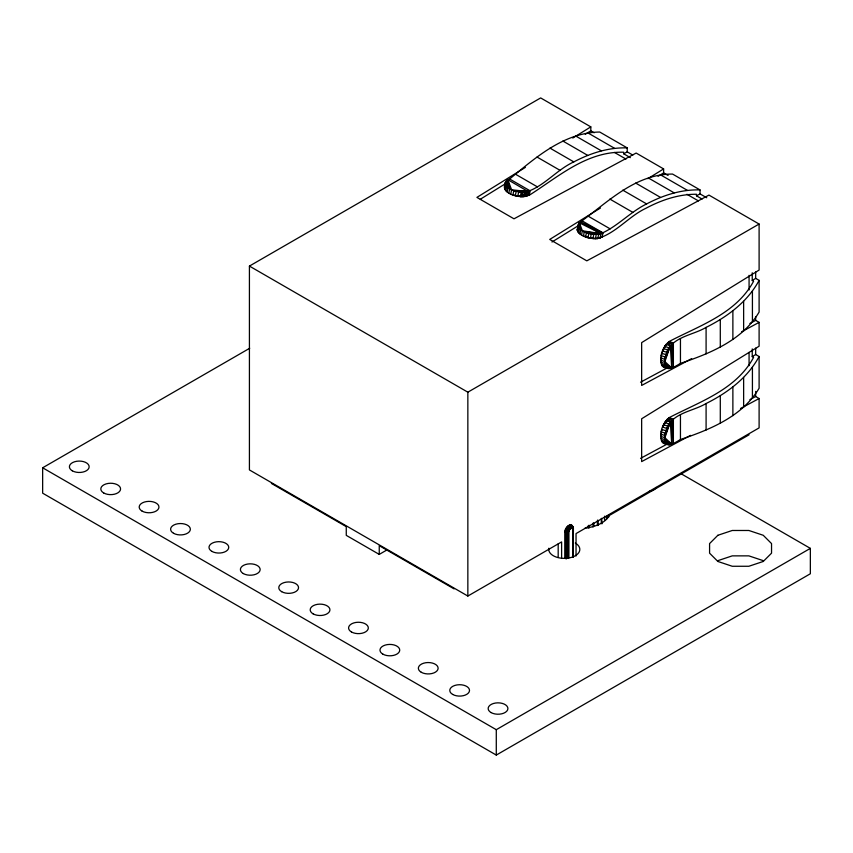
<?xml version="1.0" encoding="UTF-8"?>
<svg xmlns="http://www.w3.org/2000/svg" width="853" height="853" viewBox="0 0 853 853"><rect width="100%" height="100%" fill="white"/><g stroke="black" fill="none" stroke-linecap="round" stroke-linejoin="round"><path stroke-width="1.28" d="M604.574 520.117L604.574 516.182M664.764 366.758L662.429 366.236L666.62 367.686L671.706 367.974L671.769 344.239L669.093 341.531C662.493 347.15 658.175 358.185 662.429 366.236C668.379 371.29 675.086 366.555 680.449 363.378C710.122 353.409 742.355 340.326 759.106 312.081L759.106 280.36L755.673 278.377L755.673 271.947M662.429 442.387L666.62 443.837L671.706 444.114L671.769 420.38L669.093 417.682C662.493 423.301 658.175 434.337 662.429 442.387C668.379 447.441 675.086 442.696 680.449 439.519C710.122 429.549 742.355 416.467 759.106 388.232L759.106 356.501L755.673 354.517L755.673 348.088M572.789 554.055L572.907 527.687C571.958 521.407 564.164 527.687 565.049 531.846L565.049 558.32M597.431 525.555L597.452 520.287M593.048 527.047L593.08 523.092M588.293 528.082L588.325 525.448M571.702 525.245L573.333 527.666L572.885 529.297L572.011 525.459M573.013 526.77L573.045 556.924M608.562 517.494L608.658 514.871M606.643 518.88L606.782 516.268L606.611 518.901M666.62 367.686L670.159 368.475L667.6 368.336C662.045 363.069 665.916 353.579 668.923 347.768C677.527 336.007 694.257 334.461 706.092 327.392C727.417 316.74 747.654 301.759 759.106 280.36M663.399 443.038L670.159 444.626L667.6 444.488C662.045 439.21 665.916 429.72 668.923 423.92C677.527 412.148 694.257 410.602 706.092 403.533C727.417 392.892 747.654 377.911 759.106 356.501M573.12 556.614L573.12 528.988C573.962 527.783 571.393 524.105 572.544 526.77M568.834 525.373L572.63 528.679L573.003 527.005L572.363 526.152M568.844 557.883L568.844 531.632L569.719 528.359L570.636 527.644L572.363 527.357L573.301 528.647M522.462 192.298L522.804 196.627L529.223 195.262L528.231 191.584L507.791 179.674L505.434 182.467C500.679 192.309 514.06 196.574 521.567 196.638L522.462 192.298C516.406 191.69 505.658 190.08 505.434 182.467C532.613 160.247 562.106 132.567 599.744 132.034L627.222 147.9L627.222 151.855L632.798 155.086M506.533 180.761L507.791 179.674L505.861 190.923M706.732 197.768L700.036 193.898L700.036 189.931L672.559 174.065C635.069 173.948 607.539 202.385 579.358 222.782L577.748 231.76C582.45 237.454 590.734 239.064 597.793 238.488C616.175 233.061 628.736 216.374 645.934 208.271C661.491 199.986 678.689 194.132 696.475 194.26L696.475 195.817L702.062 199.037M567.97 558.086L567.97 531.728L568.908 529.361L571.883 528.252L571.819 526.333L570.7 524.862M506.053 181.316L504.837 186.263L506.053 181.316L507.791 179.674L511.608 189.792L528.231 191.584L527.431 195.934L526.109 192.064L518.667 191.925L517.782 196.265L525.192 196.425L526.109 192.064C544.203 186.285 556.636 169.768 573.824 161.889C590.255 153.263 608.477 147.26 627.222 147.9M505.434 182.467L504.443 187.415L505.69 185.751M504.486 188.577L505.328 184.227L507.791 179.674L509.657 188.801L508.793 193.141M577.748 231.76L577.257 229.425L579.358 222.782L600.949 233.647C617.7 226.333 630.207 211.97 646.638 203.92C663.069 195.294 681.291 189.302 700.036 189.931M578.515 223.902L577.289 230.587L578.099 228.316M504.965 189.761L507.791 179.674L508.004 187.724L507.151 192.053M578.633 232.912L579.475 228.572L579.358 222.782L578.099 225.064C580.541 233.754 593.251 235.215 600.949 233.647L600.022 238.03L597.622 238.094M579.901 234.042L580.754 229.702L579.358 222.782L578.131 226.237M581.511 235.119L582.375 230.779L579.358 222.782M510.744 194.132L511.608 189.792M591.278 233.935L598.699 234.127L597.793 238.488L590.404 238.264L591.278 233.935L600.949 233.647L580.52 221.769L602.975 232.89L602.037 237.294M526.109 192.064L524.915 192.213L524.009 196.563L520.309 196.574L521.194 192.234L526.109 192.064L526.344 196.211L517.782 196.265M595.394 238.68L596.29 234.33M567.01 558.118L567.01 531.664C567.32 529.159 570.284 524.872 573.003 527.005M660.84 358.004L665.02 359.422L670.319 345.817L667.718 349.943L663.517 348.557L666.086 344.42L670.319 345.817L671.706 367.974L664.903 361.608L670.319 345.817L667.622 342.746L671.769 344.239L673.38 367.099L673.38 342.927L669.093 341.531C699.631 325.547 736.032 313.755 753.583 281.266L752.239 280.498L752.239 272.779M661.139 439.977L671.706 444.114L664.903 437.749L670.319 421.958L667.622 418.898L662.525 427.022L666.715 428.419L670.319 421.958L666.086 420.572L663.517 424.698L667.718 426.095L670.319 421.958L671.706 444.114L661.672 441.364M577.257 229.425L577.662 228.284M570.636 527.644L568.429 531.696L568.429 558.011M661.747 429.422L665.937 430.829L670.319 421.958L665.02 435.563L660.84 434.145M661.64 357.855L660.712 360.179L664.903 361.608M661.64 433.996L660.712 436.32L664.903 437.749M666.236 422.384L667.622 418.898L671.769 420.38L673.38 443.24L673.38 419.079L669.093 417.682C699.631 401.688 736.032 389.906 753.583 357.418L752.239 356.639L752.239 348.92M666.086 344.42L662.525 350.882L666.715 352.278L670.319 345.817L665.361 357.087L661.182 355.68L662.355 353.323M670.319 421.958L665.361 433.239L661.182 431.821L662.355 429.475M522.804 196.627L524.915 192.213L521.194 192.234M670.319 345.817L665.937 354.688L661.747 353.281L662.92 351.169M662.525 427.022L666.086 420.572M665.265 423.109L667.622 418.898M565.294 530.235L568.546 531.174L571.553 527.293L570.113 524.894M662.525 350.882L665.713 345.796M569.303 530.267L568.908 529.361L569.719 528.359L571.958 527.772L573.12 528.988M505.285 183.054L507.791 179.674M565.582 529.393L568.301 530.523L568.844 531.632L566.477 532.304L566.477 558.768M571.233 524.979L572.352 526.887L571.958 527.772L571.553 527.293M568.301 530.523L568.962 530.118L565.955 528.561M525.405 167.369L476.912 197.395L513.996 218.816L636.146 153.05L663.623 168.915L663.623 172.882L658.058 176.326M572.768 138.047L590.809 126.873L540.663 97.924L249.417 266.083L249.417 469.928L467.849 596.044L561.615 541.911L561.615 557.734M480.292 199.261L505.115 183.896M585.243 134.294L590.809 130.84L590.809 126.873M600.469 208.015L549.716 239.437L586.811 260.847L708.96 195.092L759.106 224.04L759.106 270.07L641.648 342.618L641.648 385.449L691.655 358.601M647.832 178.693L663.623 168.915M551.976 242.007L579.059 225.235M752.239 280.498L755.673 278.377M752.239 356.639L755.673 354.517M681.398 473.927L810.35 548.372L810.35 573.76L496.286 755.076L42.65 493.173L42.65 467.785L249.726 348.237M249.417 266.083L467.849 392.188L759.106 224.04M271.393 483.416L346.265 526.642L346.265 535.364L379.244 554.397L387.486 549.641M606.195 517.281L749.073 434.785M42.65 467.785L496.286 729.688L810.35 548.372M509.23 178.767L530.161 190.848L529.223 195.262C558.342 176.806 586.757 151.173 623.66 152.229L623.66 153.775L627.222 151.855M696.475 195.817L700.036 193.898M640.539 382.219L667.302 367.846M749.904 323.479L755.673 320.387L759.106 322.37L759.106 346.211L641.648 418.77L641.648 461.601L690.493 435.371M741.662 331.742L759.106 322.37M640.539 458.37L667.302 443.997M749.904 399.63L755.673 396.538L759.106 398.522L759.106 427.886L576.042 533.583L576.042 556.007M740.5 408.512L759.106 398.522M571.883 528.252L572.363 527.357M717.874 560.656L732.258 555.868L748.859 555.868L763.243 560.656M518.667 191.925L528.231 191.584L513.794 190.677L512.93 195.006L515.372 195.22M520.309 196.574L525.192 196.425M598.699 234.127L593.795 234.255L592.91 238.595L597.793 238.488M590.404 238.264L592.803 238.211M528.231 191.584L516.172 191.403L515.297 195.732L526.344 196.211L522.686 195.881M591.566 237.816L587.941 237.72L588.815 233.391L600.949 233.647L582.375 230.779M597.612 237.966L600.022 238.03L597.558 237.646M588.218 237.177L585.595 236.985L586.459 232.656L600.949 233.647L584.294 231.781L583.431 236.11L585.99 236.409M597.399 237.838L600.022 238.03L597.473 237.731M567.01 531.664L565.123 531.056M571.936 525.661L568.418 526.983L566.093 531.472L566.029 558.694M663.399 366.886L668.784 368.603M571.691 525.341C568.183 524.883 565.806 529.02 565.603 532.101L565.603 558.566M666.62 443.837L670.159 444.626M660.819 362.141L664.999 363.57L671.706 367.974L661.672 365.212M664.711 346.382L668.923 347.768M664.711 422.523L668.923 423.92M660.819 438.282L664.999 439.721L671.706 444.114M661.139 363.836L671.706 367.974M664.572 443.293L668.784 444.754M565.049 531.846L566.477 532.304C566.467 529.393 569.772 524.307 572.907 526.621M572.384 525.906L571.553 525.203C568.002 524.744 565.603 528.913 565.4 532.016L565.4 558.491M590.809 130.84L594.157 132.78M663.623 172.882L668.091 175.462M587.952 132.94L614.576 148.315M660.766 174.982L687.39 190.347M623.66 153.775L630.356 157.645M614.48 152.442L625.985 159.084M686.953 194.281L698.458 200.924M575.604 135.958L601.333 150.81M648.419 178L674.147 192.853M562.873 141.033L587.685 155.363M635.688 183.075L660.499 197.395M549.95 148.102L573.824 161.889M622.765 190.144L646.638 203.92M537.038 157.048L559.973 170.291M609.852 199.09L632.787 212.333M515.99 174.502L537.411 186.871M588.805 216.545L610.215 228.903M582.045 220.81L602.975 232.89M454.116 588.901L379.244 545.675L379.244 554.397M566.424 527.762L568.908 529.361M566.957 527.026L569.591 529.148M567.554 526.365L569.719 528.359M568.183 525.811L570.508 528.775M569.484 525.064L571.19 527.9M572.843 526.983L573.387 528.316C571.915 524.499 567.426 529.127 567.49 531.718L567.49 558.129M572.8 526.493L573.045 527.804M589.092 525.288L589.37 527.858M593.656 523.07L593.933 525.693M597.836 520.234L598.337 525.416M573.184 527.367L573.248 528.05M601.642 518.443L602.079 523.753M755.673 316.527L755.673 320.387M755.673 391.388L755.673 396.538M752.421 291.097L752.421 321.837M752.421 367.238L752.421 397.988M749.073 275.327L749.073 289.945M749.073 352.406L749.073 365.692M743.635 301.312L743.635 331.028M743.635 377.463L743.635 407.169M732.876 310.865L732.876 339.505M732.876 387.006L732.876 415.656M720.295 319.598L720.295 347.16M720.295 395.739L720.295 423.312M706.092 327.392L706.092 353.878M706.092 403.533L706.092 430.019M680.449 338.652L680.449 363.378M680.449 414.793L680.449 439.519M601.322 518.411L601.322 523.657M573.397 527.975L573.248 557.169M558.182 543.883L558.182 557.073M496.286 729.688L496.286 755.076M467.849 392.188L467.849 596.044M609.437 515.105A31.081 17.945 0 0 1 585.073 528.103M656.106 487.404A9.714 5.608 0 0 1 649.24 491.371M575.285 543.062A15.546 8.978 0 0 1 569.271 557.905A15.546 8.978 0 0 1 548.895 548.212M717.874 535.279L709.579 543.585L709.579 553.17L717.874 561.466L732.258 566.264L748.859 566.264L763.243 561.466L771.538 553.17L771.538 543.585L763.243 535.279L748.859 530.481L732.258 530.481L717.874 535.279M72.313 470.813A9.873 5.694 0 0 0 88.819 468.254A9.873 5.694 0 0 0 76.738 461.27A9.873 5.694 0 0 0 72.313 470.813M103.714 492.97A9.873 5.694 0 0 0 120.23 490.411A9.873 5.694 0 0 0 108.139 483.438A9.873 5.694 0 0 0 103.714 492.97M142.099 511.107A9.873 5.694 0 0 0 158.615 508.548A9.873 5.694 0 0 0 146.524 501.564A9.873 5.694 0 0 0 142.099 511.107M173.511 533.264A9.873 5.694 0 0 0 190.016 530.705A9.873 5.694 0 0 0 177.936 523.731A9.873 5.694 0 0 0 173.511 533.264M211.896 551.39A9.873 5.694 0 0 0 228.401 548.842A9.873 5.694 0 0 0 216.321 541.858A9.873 5.694 0 0 0 211.896 551.39M243.297 573.557A9.873 5.694 0 0 0 259.813 570.998A9.873 5.694 0 0 0 247.722 564.025A9.873 5.694 0 0 0 243.297 573.557M281.682 591.683A9.873 5.694 0 0 0 298.198 589.135A9.873 5.694 0 0 0 286.107 582.151A9.873 5.694 0 0 0 281.682 591.683M313.094 613.851A9.873 5.694 0 0 0 329.599 611.292A9.873 5.694 0 0 0 317.519 604.319A9.873 5.694 0 0 0 313.094 613.851M351.479 631.977A9.873 5.694 0 0 0 367.984 629.429A9.873 5.694 0 0 0 355.904 622.445A9.873 5.694 0 0 0 351.479 631.977M382.88 654.144A9.873 5.694 0 0 0 399.396 651.585A9.873 5.694 0 0 0 387.305 644.612A9.873 5.694 0 0 0 382.88 654.144M421.265 672.271A9.873 5.694 0 0 0 437.781 669.722A9.873 5.694 0 0 0 425.69 662.738A9.873 5.694 0 0 0 421.265 672.271M452.676 694.438A9.873 5.694 0 0 0 469.182 691.879A9.873 5.694 0 0 0 457.101 684.906A9.873 5.694 0 0 0 452.676 694.438M491.061 712.564A9.873 5.694 0 0 0 507.567 710.016A9.873 5.694 0 0 0 495.486 703.032A9.873 5.694 0 0 0 491.061 712.564"/></g></svg>
